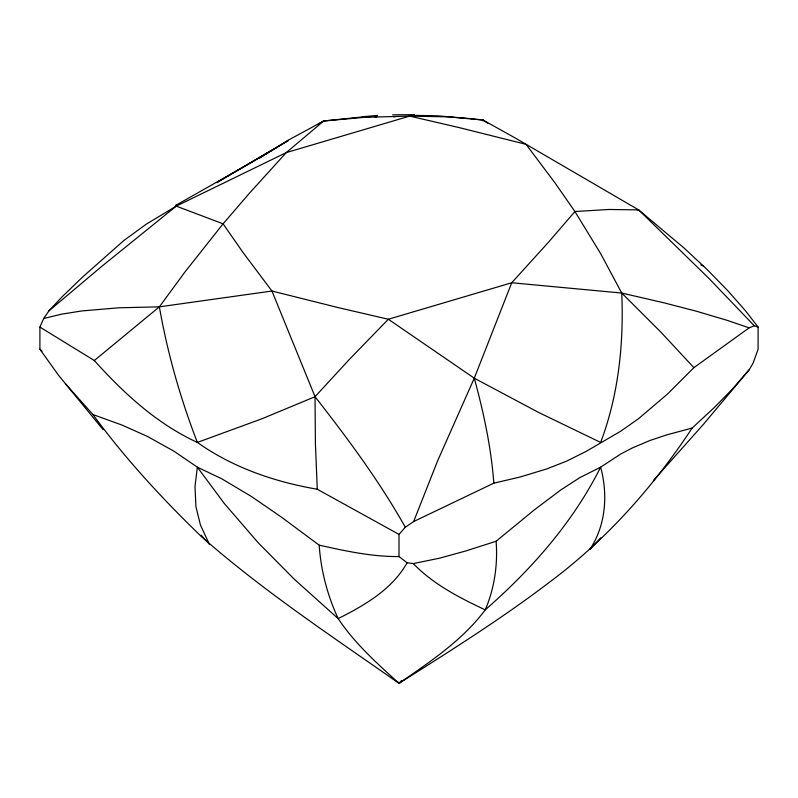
<?xml version="1.0" encoding="UTF-8"?>
<svg xmlns="http://www.w3.org/2000/svg" width="798" height="798" viewBox="0 0 798 798"><rect width="100%" height="100%" fill="white"/><g stroke="black" fill="none" stroke-linecap="round" stroke-linejoin="round"><path stroke-width="1.2" d="M271.4 150.413L216.667 182.662L288.427 140.468L252.178 162.014L175.789 205.355L176.248 206.123L223.081 223.829L243.27 252.836L271.958 291.031L315.04 396.706L315.409 443.658L317.285 489.254L399 534.401L399 556.555L407.12 562.78L413.284 563.587L439.479 558.201L465.852 550.949L496.107 541.244L534.461 509.772L560.635 490.062L579.956 477.543L600.625 467.179L620.704 454.022L632.585 447.828L650.021 440.456L666.719 434.88L692.145 428.057L714.36 407.469L732.464 389.045L749.372 369.534L753.172 363L758.1 349.235L758.1 327.08L745.661 311.001L728.365 291.32L707.108 269.505L684.315 248.248L638.629 209.884L515.328 138.054L482.96 120.009L448.496 116.847L409.653 116.109L364.766 117.306L323.709 120.987L288.297 140.129L259.131 158.453M399 534.401L405.304 527.249L413.643 521.553L437.663 460.725L474.281 378.192L511.727 282.761L548.585 242.103L574.919 211.53L608.934 209.475L638.629 209.884L709.013 278.492L754.29 325.764L758.1 327.08M103.132 429.663L58.483 375.2L39.9 349.235L39.9 327.08L43.71 318.482L48.858 310.941L61.905 296.976L82.663 276.976L123.919 240.457L146.363 224.118L176.248 206.123L286.273 152.598L409.653 116.109L459.877 127.77L526.042 144.328L554.73 182.523L574.919 211.53L600.535 253.425L621.752 293.056L660.904 332.148L693.881 367.659L749.142 327.858L754.29 325.764M407.12 562.78C392.167 589.393 364.616 605.323 338.172 618.61L294.492 579.428L257.993 542.53L224.228 503.398L197.365 467.179L173.784 451.099L147.231 436.326L122.164 425.135L92.917 414.531L65.316 383.619M692.145 428.057C653.921 486.092 606.969 539.079 551.258 580.864C502.61 618.061 450.72 650.659 399 683.337C331.848 636.275 263.041 590.819 201.395 536.575C162.253 498.7 125.106 458.541 92.917 414.531M39.9 327.08L94.314 360.516L159.371 306.841L185.086 271.809L223.081 223.829L249.415 193.256L286.273 152.598L323.709 120.987L360.337 117.156M749.372 369.534L703.477 424.267L653.392 480.556M94.314 360.516C123.72 393.234 156.997 423.908 197.365 442.421L262.173 418.681L315.04 396.706L349.504 359.26L388.347 319.25L511.727 282.761L621.752 293.056L664.036 302.831L696.544 311.26L727.387 320.417L749.142 327.858M401.444 680.674L399 683.337C377.095 663.427 354.701 643.417 338.172 618.61C327.479 595.537 320.896 570.55 319.19 545.164L281.115 516.905L251.151 496.316L221.714 478.77L197.365 467.179L194.991 486.521L195.929 506.7L200.478 525.154L209.385 544.256L201.116 535.219M600.645 537.872L589.912 549.413C605.862 525.363 608.106 494.561 600.625 467.179C572.984 522.391 531.468 569.463 485.224 609.862C462.401 640.515 429.972 661.801 399 683.337L397.434 681.462M693.881 367.659L667.377 394.142L638.629 418.621L620.734 431.199L586.271 451.329L567.029 460.945L547.238 468.765L520.456 476.925L493.822 483.169L413.643 521.553M48.858 310.941L101.456 266.622L176.248 206.123M318.302 124.069L323.709 120.987M43.71 318.482L61.755 314.133L81.885 310.931L119.072 307.789L159.371 306.841L271.958 291.031L338.123 307.589L388.347 319.25L474.281 378.192L538.869 412.576L600.635 442.431C618.59 394.95 623.896 343.529 621.752 293.056M176.178 204.867L177.415 204.677M393.723 116.837L395.788 116.518M361.215 116.817L377.564 115.431M365.265 116.917L370.043 116.787M410.621 115.281L437.833 115.85L469.384 118.553M392.636 114.842L414.342 114.663M399 556.555C371.988 556.834 345.414 550.959 319.19 545.164M374.661 116.767L376.885 116.817M637.053 209.724L638.629 209.884M470.501 118.673L476.117 119.261M477.254 119.391L482.96 120.009L487.738 123.231M317.285 489.254C274.741 481.902 232.777 467.598 197.365 442.421C180.458 398.571 167.46 353.155 159.371 306.841M700.834 264.876L703.686 266.163M42.025 351.2L41.416 350.641M41.107 350.362L39.9 349.235M413.284 563.587C433.324 584.345 459.409 597.722 485.224 609.862C494.511 588.345 497.882 564.545 496.107 541.244M315.04 396.706C347.619 438.391 379.339 481.044 405.304 527.249M474.281 378.192C483.658 412.556 491.209 447.588 493.822 483.169M482.96 120.009L482.99 120.977"/></g></svg>
